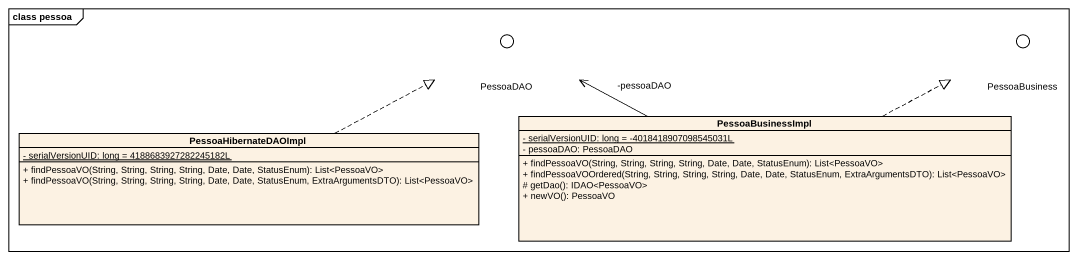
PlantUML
@startuml
mainframe class pessoa
allowmixing
hide circle
hide empty members
skinparam classAttributeIconSize 0
() PessoaDAO <<interface>>
() PessoaBusiness <<interface>>
class PessoaHibernateDAOImpl {
  {static} - serialVersionUID: long = 4188683927282245182L
  + findPessoaVO(String, String, String, String, Date, Date, StatusEnum): List<PessoaVO>
  + findPessoaVO(String, String, String, String, Date, Date, StatusEnum, ExtraArgumentsDTO): List<PessoaVO>
}
class PessoaBusinessImpl {
  {static} - serialVersionUID: long = -4018418907098545031L
  - pessoaDAO: PessoaDAO
  + findPessoaVO(String, String, String, String, Date, Date, StatusEnum): List<PessoaVO>
  + findPessoaVOOrdered(String, String, String, String, Date, Date, StatusEnum, ExtraArgumentsDTO): List<PessoaVO>
  # getDao(): IDAO<PessoaVO>
  + newVO(): PessoaVO
}
PessoaHibernateDAOImpl .right.|> PessoaDAO
PessoaBusinessImpl -left-> "-pessoaDAO" PessoaDAO
PessoaBusinessImpl .right.|> PessoaBusiness
@enduml
